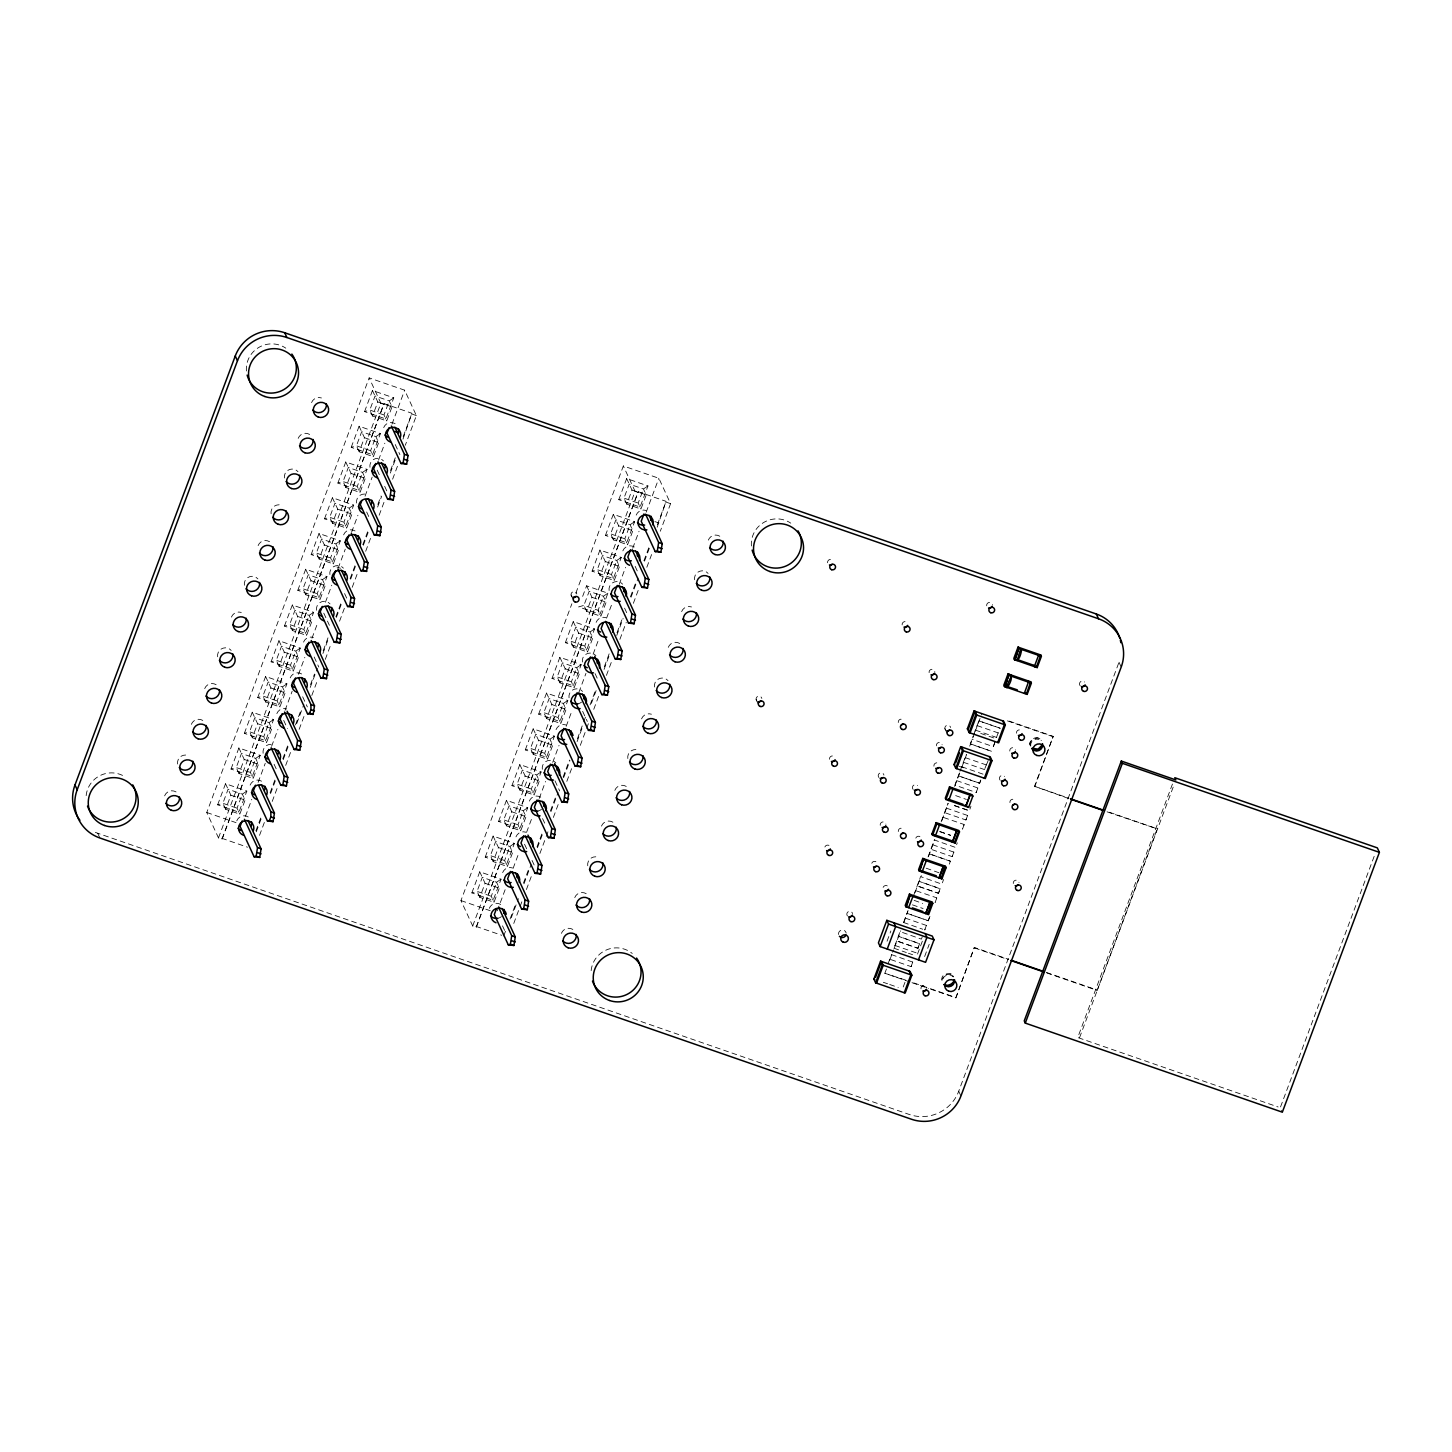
<?xml version="1.0" encoding="UTF-8"?>
<svg xmlns="http://www.w3.org/2000/svg" width="1452" height="1452" viewBox="0 0 1452 1452"><rect width="100%" height="100%" fill="white"/><g stroke="black" fill="none" stroke-linecap="round" stroke-linejoin="round"><path stroke-width="0.75" stroke-dasharray="5 3.75" d="M941.985 980.463C940.097 972.078 953.438 972.876 952.076 975.181M951.024 974.147L945.161 974.673L941.894 979.428M1030.339 745.711C1027.254 741.21 1037.436 733.296 1041.302 740.556M1030.067 744.713C1028.561 740.211 1038.18 735.674 1040.703 739.703M403.003 439.103L411.914 413.275L384.018 403.602L222.047 839.129L218.49 837.895L206.765 812.503L369.153 377.883L404.654 390.189L416.379 415.581L405.29 445.256M217.655 804.825L225.532 783.717L246.84 791.086L238.945 812.212L217.655 804.825L222.864 803.283L237.057 808.201L238.945 812.212M231.013 769.07L238.89 747.962L260.198 755.349L252.303 776.457L231.013 769.07L236.222 767.527L250.416 772.464L252.303 776.457M244.353 733.333L252.249 712.206L273.557 719.593L265.662 740.702L244.353 733.333L249.581 731.79L263.774 736.708L265.662 740.702M257.712 697.577L265.607 676.469L286.915 683.856L279.02 704.964L257.712 697.577L262.921 696.034L277.132 700.953L279.02 704.964M271.07 661.822L278.965 640.713L300.274 648.1L292.378 669.209L271.07 661.822L276.279 660.279L290.491 665.216L292.378 669.209M284.429 626.084L292.324 604.976L313.632 612.345L305.737 633.453L284.429 626.084L289.638 624.542L303.849 629.46L305.737 633.453M297.787 590.329L305.682 569.22L326.972 576.607L319.095 597.716L297.787 590.329L302.996 588.786L317.208 593.705L319.095 597.716M311.145 554.573L319.041 533.465L340.331 540.852L332.454 561.96L311.145 554.573L316.355 553.03L330.566 557.967L332.454 561.96M324.504 518.836L332.399 497.727L353.689 505.096L345.812 526.205L324.504 518.836L329.713 517.293L343.924 522.212L345.812 526.205M337.862 483.08L345.757 461.972L367.047 469.359L359.17 490.467L337.862 483.08L343.071 481.538L357.265 486.456L359.17 490.467M351.221 447.325L359.098 426.216L380.406 433.603L372.529 454.712L351.221 447.325L356.43 445.8L370.623 450.719L372.529 454.712M364.579 411.588L372.456 390.479L393.764 397.848L385.869 418.975L364.579 411.588L369.788 410.045L383.981 414.963L385.869 418.975M225.623 809.254L222.864 803.283L228.109 789.216L242.321 794.135L245.079 800.106L239.816 814.173L225.623 809.254L230.886 795.188L225.532 783.717M238.981 773.517L236.222 767.527L241.468 753.461L255.679 758.38L258.438 764.351L253.174 778.435L238.981 773.517L244.226 759.432L238.89 747.962M252.339 737.761L249.581 731.79L254.826 717.705L269.037 722.624L271.796 728.614L266.533 742.68L252.339 737.761L257.585 723.677L252.249 712.206M265.698 702.006L262.921 696.034L268.184 681.968L282.396 686.887L285.155 692.858L279.891 706.924L265.698 702.006L270.943 687.939L265.607 676.469M279.056 666.268L276.279 660.279L281.543 646.213L295.754 651.131L298.513 657.103L293.25 671.187L279.056 666.268L284.302 652.184L278.965 640.713M292.397 630.513L289.638 624.542L294.901 610.457L309.095 615.376L311.871 621.365L306.608 635.432L292.397 630.513L297.66 616.447L292.324 604.976M305.755 594.757L302.996 588.786L308.26 574.72L322.453 579.638L325.23 585.61L319.966 599.694L305.755 594.757L311.018 580.691L305.682 569.22M319.113 559.02L316.355 553.03L321.618 538.964L335.811 543.883L338.57 549.854L333.325 563.939L319.113 559.02L324.377 544.936L319.041 533.465M332.472 523.264L329.713 517.293L334.976 503.209L349.17 508.146L351.928 514.117L346.683 528.183L332.472 523.264L337.735 509.198L332.399 497.727M345.83 487.509L343.071 481.538L348.335 467.471L362.528 472.39L365.287 478.361L360.042 492.446L345.83 487.509L351.094 473.443L345.757 461.972M359.188 451.772L356.43 445.8L361.693 431.716L375.886 436.635L378.645 442.606L373.382 456.69L359.188 451.772L364.452 437.687L359.098 426.216M372.547 416.016L369.788 410.045L375.052 395.96L389.245 400.897L392.004 406.869L386.74 420.935L372.547 416.016L377.81 401.95L372.456 390.479M218.49 837.895L380.878 403.275L369.153 377.883M222.047 839.129L384.018 403.602M245.442 816.314L251.777 799.362M258.111 782.392L265.244 763.316M271.578 746.364L277.913 729.394M285.046 710.318L292.161 691.243M298.513 674.273L304.847 657.32M311.98 638.227L317.516 623.398M325.448 602.199L331.782 585.229M338.116 568.277L345.249 549.183M351.584 532.231L357.918 515.26M365.051 496.185L372.166 477.109M378.518 460.139L384.853 443.187M391.986 424.111L404.654 390.189M255.861 830.925L261.396 816.097M270.108 792.774L274.864 780.051M282.795 758.851L288.331 744.005M295.464 724.929L301.018 710.082M310.51 684.636L314.485 674.037M323.197 650.732L328.733 635.885M335.866 616.81L341.401 601.963M350.113 578.64L355.667 563.793M362.8 544.718L368.336 529.871M377.847 504.443L381.023 495.949M390.515 470.521L395.271 457.797M403.202 436.598L411.914 413.275M256.278 831.814L261.832 816.95M270.562 793.591L275.317 780.867M283.249 759.632L288.803 744.767M296.734 723.55L303.867 704.438M310.22 687.468L317.353 668.356M322.907 653.491L328.461 638.644M336.392 617.409L341.928 602.562M350.658 579.203L355.413 566.462M363.345 545.244L368.118 532.503M377.629 507.038L381.586 496.421M390.316 473.062L395.87 458.215M259.545 835.354L265.081 820.507M272.214 801.431L277.768 786.585M285.681 765.385L291.235 750.557M299.148 729.358L304.702 714.511M311.817 695.435L317.371 680.589M325.284 659.389L330.838 644.543M339.55 621.22L345.086 606.392M352.219 587.298L357.773 572.469M365.686 551.27L371.24 536.423M379.154 515.224L384.707 500.377M392.621 479.178L398.175 464.331M657.212 527.203L666.105 501.357L638.227 491.702L476.256 927.211L472.699 925.977L460.956 900.585L571.87 603.778M575.827 593.178L623.344 465.965L658.863 478.271L670.588 503.662L660.297 531.232M471.846 892.907L479.741 871.799L501.049 879.186L493.154 900.294L471.846 892.907L477.055 891.365L491.266 896.301L493.154 900.294M485.204 857.17L493.099 836.062L514.389 843.43L506.512 864.539L485.204 857.17L490.413 855.627L504.624 860.546L506.512 864.539M498.562 821.415L506.458 800.306L527.748 807.693L519.87 828.802L498.562 821.415L503.771 819.872L517.983 824.79L519.87 828.802M511.921 785.659L519.816 764.551L541.106 771.938L533.229 793.046L511.921 785.659L517.13 784.134L531.341 789.053L533.229 793.046M525.279 749.922L533.174 728.813L554.464 736.182L546.587 757.309L525.279 749.922L530.488 748.379L544.682 753.298L546.587 757.309M538.638 714.166L546.533 693.058L567.823 700.445L559.946 721.553L538.638 714.166L543.847 712.623L558.04 717.542L559.946 721.553M551.996 678.429L559.873 657.302L581.181 664.689L573.286 685.798L551.996 678.429L557.205 676.886L571.398 681.805L573.286 685.798M565.354 642.673L573.231 621.565L594.54 628.934L586.644 650.06L565.354 642.673L570.563 641.131L584.757 646.049L586.644 650.06M582.651 596.373L586.59 585.809L607.898 593.196L600.003 614.305L578.713 606.918L583.922 605.375L598.115 610.294L600.003 614.305M592.071 571.18L599.948 550.054L621.256 557.441L613.361 578.549L592.071 571.18L597.28 569.638L611.473 574.556L613.361 578.549M605.43 535.425L613.307 514.317L634.615 521.685L626.72 542.812L605.43 535.425L610.639 533.882L624.832 538.801L626.72 542.812M618.77 499.67L626.665 478.561L647.973 485.948L640.078 507.057L618.77 499.67L623.979 498.127L638.19 503.064L640.078 507.057M479.813 897.354L477.055 891.365L482.318 877.298L496.53 882.217L499.288 888.188L494.025 902.273L479.813 897.354L485.077 883.27L479.741 871.799M493.172 861.599L490.413 855.627L495.677 841.543L509.87 846.48L512.647 852.451L507.383 866.517L493.172 861.599L498.435 847.532L493.099 836.062M506.53 825.843L503.771 819.872L509.035 805.806L523.228 810.724L526.005 816.696L520.742 830.78L506.53 825.843L511.794 811.777L506.458 800.306M519.889 790.106L517.13 784.134L522.393 770.05L536.587 774.969L539.345 780.94L534.1 795.024L519.889 790.106L525.152 776.021L519.816 764.551M533.247 754.35L530.488 748.379L535.752 734.295L549.945 739.231L552.704 745.203L547.458 759.269L533.247 754.35L538.51 740.284L533.174 728.813M546.605 718.595L543.847 712.623L549.11 698.557L563.303 703.476L566.062 709.447L560.817 723.532L546.605 718.595L551.869 704.529L546.533 693.058M559.964 682.857L557.205 676.886L562.468 662.802L576.662 667.72L579.421 673.71L574.157 687.776L559.964 682.857L565.227 668.773L559.873 657.302M573.322 647.102L570.563 641.131L575.827 627.046L590.02 631.983L592.779 637.954L587.515 652.021L573.322 647.102L578.586 633.036L573.231 621.565M586.681 611.365L583.922 605.375L589.167 591.309L603.379 596.227L606.137 602.199L600.874 616.283L586.681 611.365L591.944 597.28L586.59 585.809M600.039 575.609L597.28 569.638L602.526 555.553L616.737 560.472L619.496 566.462L614.232 580.528L600.039 575.609L605.303 561.525L599.948 550.054M613.397 539.854L610.639 533.882L615.884 519.816L630.095 524.735L632.854 530.706L627.591 544.772L613.397 539.854L618.643 525.787L613.307 514.317M626.756 504.116L623.979 498.127L629.242 484.06L643.454 488.979L646.213 494.95L640.949 509.035L626.756 504.116L632.001 490.032L626.665 478.561M472.699 925.977L635.087 491.357L623.344 465.965M476.256 927.211L638.227 491.702M497.256 910.767L505.968 887.444M513.101 868.369L518.654 853.522M526.568 832.323L532.122 817.494M539.236 798.4L545.571 781.448M552.704 762.373L559.038 745.402M566.171 726.327L571.725 711.48M578.858 692.404L585.973 673.329M593.106 654.235L598.66 639.406M606.573 618.189L612.127 603.36M619.242 584.285L625.576 567.315M632.709 548.239L639.043 531.269M646.176 512.193L658.863 478.271M503.717 935.977L506.095 929.625M510.069 919.025L515.605 904.179M523.519 882.979L528.274 870.256M536.986 846.933L542.54 832.105M550.453 810.888L556.007 796.059M563.14 776.983L569.474 760.013M577.388 738.814L582.942 723.967M583.722 721.844L586.1 715.491M590.075 704.892L595.61 690.045M604.322 666.722L609.876 651.894M616.991 632.8L622.545 617.971M630.458 596.772L636.012 581.925M643.926 560.726L649.48 545.879M657.393 524.68L666.105 501.357M511.267 917.773L518.418 898.661M523.972 883.814L531.105 864.702M537.458 847.732L542.994 832.867M550.925 811.632L558.076 792.538M563.63 777.673L569.964 760.685M577.097 741.591L582.651 726.726M591.381 703.385L596.137 690.644M604.068 669.408L609.622 654.562M616.755 635.45L623.108 618.479M631.039 597.244L638.172 578.132M644.525 561.162L650.079 546.297M513.754 923.454L519.29 908.607M520.088 906.484L522.466 900.131M526.423 889.532L531.958 874.685M539.89 853.486L545.426 838.639M546.224 836.515L548.602 830.163M553.357 817.44L558.893 802.593M566.825 781.394L571.58 768.671M580.292 745.366L585.828 730.519M586.626 728.396L589.004 722.043M593.759 709.32L599.295 694.473M606.428 675.398L611.964 660.551M619.895 639.352L626.229 622.4M633.362 603.306L638.898 588.477M646.83 567.278L651.585 554.555M887.045 941.223L890.875 930.986M888.025 963.765L891.51 954.744M894.94 945.579L900.022 931.603L921.403 939.135L923.091 934.634M903.525 922.583L908.063 910.422M913.798 895.085L920.586 876.609L941.949 884.141L943.564 879.495M928.064 856.934L934.271 839.946L955.652 847.478L957.267 842.832M941.186 821.778L947.974 803.283M959.445 772.936L954.89 785.115L976.198 792.483L977.868 787.982L976.198 792.483M959.935 771.284L966.288 754.604M970.208 743.787L991.571 751.319L970.281 743.95L973.13 736.273M973.62 734.621L979.701 718.704M909.896 981.951L884.831 973.276L886.428 969.028M889.604 960.534L893.561 949.917M894.359 947.793L900.694 930.823M903.87 922.329L907.845 911.711M914.978 892.617L921.312 875.629M928.463 856.535L934.798 839.546M941.931 820.434L948.283 803.464M954.636 786.476L960.97 769.506M961.768 767.382L966.524 754.641M969.7 746.147L974.455 733.423M975.254 731.3L981.588 714.311M903.235 986.961L905.467 981.007M917.9 948.156L919.588 943.655L898.298 936.268L919.66 943.8L917.973 948.301L896.683 940.914L917.973 948.301M924.761 929.824L926.449 925.323L924.833 929.97M928.191 920.659L906.883 913.272L928.245 920.804L929.861 916.158M938.464 893.162L940.134 888.66L918.844 881.273L940.206 888.805L938.518 893.307L917.228 885.92L938.518 893.307M949.281 864.158L950.407 861.163L929.117 853.776L950.479 861.308L949.354 864.303M946.305 808.092L967.595 815.48L965.925 819.981L944.617 812.612M954.436 805.66L969.337 810.815L970.952 806.169M979.556 783.173L958.247 775.785L979.61 783.318L981.225 778.671M984.873 768.489L987.523 761.846M994.929 742.008L993.313 746.655L972.023 739.286M998.214 732.752L995.999 738.705L978.957 732.806M911.13 966.633L912.745 961.986L911.13 966.633L889.822 959.246M928.245 920.804L929.933 916.303M936.776 897.971L935.106 902.472L936.721 897.826L915.486 890.584M952.222 856.644L953.837 851.997L952.222 856.644L930.913 849.257M964.182 824.645L962.494 829.146L964.11 824.5L942.874 817.258M965.925 819.981L967.595 815.48M979.61 783.318L980.735 780.323M987.033 763.498L988.159 760.485M993.313 746.655L995.001 742.153M917.519 954.091L923.653 937.702M924.634 956.541L929.207 944.272M930.786 989.193L955.852 997.869L974.31 947.466L1008.16 959.191M1068.799 798.564L1034.514 786.312L1053.19 736.345L1007.234 720.428M955.852 997.869L974.31 947.466M1034.732 786.766L1053.19 736.345M95.36 832.341A38.623 37.716 -24.8 0 0 97.701 833.23L909.297 1114.483A38.623 37.716 -24.8 0 0 958.719 1091.232L1119.002 662.239A38.623 37.716 -24.8 0 0 1119.801 659.88M1172.454 784.044L1077.747 1037.527L1278.123 1106.968M1046.874 972.985L1097.204 990.427L1157.208 828.838L1106.442 811.232M1079.544 1037.708L1174.323 784.062M1374.173 856.335L1280.247 1107.694L1282.334 1112.178M393.764 397.848L389.245 400.897L383.981 414.963L386.74 420.935M380.406 433.603L375.886 436.635L370.623 450.719L373.382 456.69M367.047 469.359L362.528 472.39L357.265 486.456L360.042 492.446M353.689 505.096L349.17 508.146L343.924 522.212L346.683 528.183M340.331 540.852L335.811 543.883L330.566 557.967L333.325 563.939M326.972 576.607L322.453 579.638L317.208 593.705L319.966 599.694M313.632 612.345L309.095 615.376L303.849 629.46L306.608 635.432M300.274 648.1L295.754 651.131L290.491 665.216L293.25 671.187M286.915 683.856L282.396 686.887L277.132 700.953L279.891 706.924M273.557 719.593L269.037 722.624L263.774 736.708L266.533 742.68M647.973 485.948L643.454 488.979L638.19 503.064L640.949 509.035M260.198 755.349L255.679 758.38L250.416 772.464L253.174 778.435M634.615 521.685L630.095 524.735L624.832 538.801L627.591 544.772M246.84 791.086L242.321 794.135L237.057 808.201L239.816 814.173M621.256 557.441L616.737 560.472L611.473 574.556L614.232 580.528M607.898 593.196L603.379 596.227L598.115 610.294L600.874 616.283M594.54 628.934L590.02 631.983L584.757 646.049L587.515 652.021M581.181 664.689L576.662 667.72L571.398 681.805L574.157 687.776M567.823 700.445L563.303 703.476L558.04 717.542L560.817 723.532M554.464 736.182L549.945 739.231L544.682 753.298L547.458 759.269M541.106 771.938L536.587 774.969L531.341 789.053L534.1 795.024M527.748 807.693L523.228 810.724L517.983 824.79L520.742 830.78M514.389 843.43L509.87 846.48L504.624 860.546L507.383 866.517M501.049 879.186L496.53 882.217L491.266 896.301L494.025 902.273M377.81 401.95L392.004 406.869M632.001 490.032L646.213 494.95M380.878 403.275L384.435 404.509M412.314 414.165L416.379 415.581M635.087 491.357L638.644 492.591M666.522 502.265L670.588 503.662M654.888 521.595L658.791 522.956M364.452 437.687L378.645 442.606M618.643 525.787L632.854 530.706M351.094 473.443L365.287 478.361M605.303 561.525L619.496 566.462M1007.452 720.882L1053.39 736.799M977.123 725.619L998.432 732.988M337.735 509.198L351.928 514.117M591.944 597.28L606.137 602.199M996.744 737.489L975.435 730.12M965.163 757.617L986.471 764.986M1034.514 786.312L1068.363 798.037M984.728 769.651L963.42 762.282M1107.077 811.831L1157.208 828.838M324.377 544.936L338.57 549.854M578.586 633.036L592.779 637.954M983.04 774.152L961.732 766.783M959.209 766.329L963.475 767.818M977.868 787.982L956.578 780.595M336.991 567.024L340.548 568.258M955.652 795.605L966.379 799.435M311.018 580.691L325.23 585.61M565.227 668.773L579.421 673.71M954.363 805.497L969.283 810.67M939.825 831.524L950.479 835.209M939.898 831.669L950.552 835.372M297.66 616.447L311.871 621.365M551.869 704.529L566.062 709.447M953.91 852.142L932.601 844.755M926.14 868.187L938.99 872.761M284.302 652.184L298.513 657.103M538.51 740.284L552.704 745.203M914.125 900.349L922.71 903.453M912.437 904.85L923.091 908.535M270.943 687.939L285.155 692.858M525.152 776.021L539.345 780.94M926.503 925.468L905.213 918.081M903.453 922.437L922.692 929.226M1046.239 972.386L1097.004 989.992M974.51 947.92L1008.596 959.718M257.585 723.677L271.796 728.614M511.794 811.777L526.005 816.696M894.868 945.433L916.176 952.821M893.851 948.192L906.338 952.53M908.426 953.256L912.6 954.69M891.437 954.599L912.818 962.131M905.522 980.064L884.831 973.276M913.871 982.95L955.634 997.433M911.983 982.677L928.699 988.467M244.226 759.432L258.438 764.351M498.435 847.532L512.647 852.451M883.324 982.296L887.589 983.784M889.713 984.51L898.243 987.469M230.886 795.188L245.079 800.106M485.077 883.27L499.288 888.188M206.765 812.503L236.004 822.631M460.956 900.585L490.195 910.713M221.63 838.221L247.53 847.206M475.839 926.322L501.739 935.288M952.621 975.454L953.419 976.742M1119.002 662.239L1121.216 667.012M944.889 728.595L947.103 733.369M958.719 1091.232L960.934 1096.006M756.129 699.519L758.325 704.293M635.141 566.334L637.936 572.397M624.578 608.152L627.391 614.214M571.09 595.011L573.304 599.803M595.066 673.583L597.879 679.645M582.651 711.353L587.316 721.462M554.991 780.831L559.673 790.941M395.234 444.512L399.899 454.639M542.576 818.601L545.371 824.663M377.193 470.158L380.007 476.22M384.671 486.329L387.484 492.409M524.553 844.247L527.348 850.309M532.031 860.419L534.826 866.481M366.648 511.975L369.443 518.037M502.501 925.85L505.314 931.912M344.596 593.578L347.409 599.658M323.778 613.161L329.386 625.286M314.158 656.994L318.823 667.103M302.669 696.778L307.334 706.906M283.703 720.41L287.442 728.487M274.083 764.242L276.878 770.304M97.701 833.23L99.898 838.004M86.158 795.642A25.101 24.502 -24.8 0 1 125.507 777.147M591.145 970.644A25.101 24.502 -24.8 0 1 632.255 953.456M246.423 371.004A25.101 24.502 -24.8 0 1 285.79 348.153M751.41 546.006A25.101 24.502 -24.8 0 1 790.777 523.156M942.911 978.829A6.08 5.935 -24.8 0 1 953.256 976.906M1030.702 746.165A6.08 5.935 -24.8 0 1 1038.779 739.413M898.262 722.533A2.904 2.831 -24.8 0 1 903.344 720.138M913.126 789.362A2.904 2.831 -24.8 0 1 913.508 785.332A2.904 2.831 -24.8 0 1 917.573 785.641M936.413 745.838A2.904 2.831 -24.8 0 1 938.772 742.517A2.904 2.831 -24.8 0 1 942.112 744.785M1009.83 751.083A2.904 2.831 -24.8 0 1 1012.189 747.762A2.904 2.831 -24.8 0 1 1015.529 750.031M945.524 729.92A2.904 2.831 -24.8 0 1 946.541 725.492A2.904 2.831 -24.8 0 1 950.588 727.525M1016.491 733.224A2.904 2.831 -24.8 0 1 1021.573 730.828M1013.296 883.524A2.904 2.831 -24.8 0 1 1015.674 880.202A2.904 2.831 -24.8 0 1 1019.014 882.471M1080.179 685.743A2.904 2.831 -24.8 0 1 1080.56 681.714A2.904 2.831 -24.8 0 1 1084.626 682.023M986.707 605.793A2.904 2.831 -24.8 0 1 989.066 602.471A2.904 2.831 -24.8 0 1 992.406 604.74M902.128 624.941A2.904 2.831 -24.8 0 1 907.21 622.563M824.863 846.988A2.904 2.831 -24.8 0 1 830.435 847.405M871.763 863.25A2.904 2.831 -24.8 0 1 877.335 863.65M915.776 838.113A2.904 2.831 -24.8 0 1 921.348 838.53M878.859 777.473A2.904 2.831 -24.8 0 1 879.876 773.063A2.904 2.831 -24.8 0 1 883.941 775.096M829.528 759.287A2.904 2.831 -24.8 0 1 834.61 756.891M933.908 766.184A2.904 2.831 -24.8 0 1 938.99 763.788M921.004 988.83A2.904 2.831 -24.8 0 1 923.363 985.491A2.904 2.831 -24.8 0 1 926.703 987.759M880.239 825.299A2.904 2.831 -24.8 0 1 882.598 821.977A2.904 2.831 -24.8 0 1 885.938 824.246M898.28 831.56A2.904 2.831 -24.8 0 1 903.362 829.165M756.746 700.844A2.904 2.831 -24.8 0 1 757.762 696.415A2.904 2.831 -24.8 0 1 761.828 698.448M827.586 562.777A2.904 2.831 -24.8 0 1 832.668 560.381M883.125 887.372A2.904 2.831 -24.8 0 1 888.678 887.771M929.117 672.657A2.904 2.831 -24.8 0 1 931.494 669.336A2.904 2.831 -24.8 0 1 934.834 671.604M571.707 596.355A2.904 2.831 -24.8 0 1 572.723 591.926A2.904 2.831 -24.8 0 1 576.789 593.959M1000.083 780.141A2.904 2.831 -24.8 0 1 1000.464 776.112A2.904 2.831 -24.8 0 1 1004.548 776.421M838.566 934.507A3.866 3.775 -24.8 0 1 841.706 930.079A3.866 3.775 -24.8 0 1 846.153 933.11M847.478 915.994A2.904 2.831 -24.8 0 1 848.494 911.584A2.904 2.831 -24.8 0 1 852.542 913.617M1009.92 802.593A2.904 2.831 -24.8 0 1 1015.002 800.215M236.767 820.852A7.732 7.55 -24.8 0 1 249.907 818.42M250.125 785.115A7.732 7.55 -24.8 0 1 263.248 782.664M263.102 753.261A7.732 7.55 -24.8 0 1 273.357 744.713M561.398 933.346A7.732 7.55 -24.8 0 1 574.538 930.913M276.842 713.604A7.732 7.55 -24.8 0 1 286.716 708.957M290.2 677.866A7.732 7.55 -24.8 0 1 303.323 675.416M303.541 642.111A7.732 7.55 -24.8 0 1 313.432 637.464M316.536 610.276A7.732 7.55 -24.8 0 1 330.04 603.923M329.894 574.52A7.732 7.55 -24.8 0 1 343.398 568.168M343.616 534.862A7.732 7.55 -24.8 0 1 356.756 532.412M356.611 503.027A7.732 7.55 -24.8 0 1 366.866 494.46M369.97 467.272A7.732 7.55 -24.8 0 1 383.473 460.919M383.691 427.614A7.732 7.55 -24.8 0 1 396.832 425.182M636.194 515.115A7.732 7.55 -24.8 0 1 646.067 510.469M622.835 550.871A7.732 7.55 -24.8 0 1 635.958 548.42M609.114 590.528A7.732 7.55 -24.8 0 1 622.618 584.176M596.119 622.363A7.732 7.55 -24.8 0 1 606.01 617.717M582.397 662.021A7.732 7.55 -24.8 0 1 595.901 655.669M581.526 702.096A7.732 7.55 -24.8 0 1 577.914 703.803M569.039 697.777A7.732 7.55 -24.8 0 1 582.542 691.424M556.043 729.612A7.732 7.55 -24.8 0 1 565.935 724.965M542.322 769.27A7.732 7.55 -24.8 0 1 555.826 762.917M541.451 809.345A7.732 7.55 -24.8 0 1 537.839 811.051M529.327 801.105A7.732 7.55 -24.8 0 1 542.467 798.673M515.968 836.86A7.732 7.55 -24.8 0 1 525.86 832.214M502.628 872.598A7.732 7.55 -24.8 0 1 512.502 867.951M501.394 916.593A7.732 7.55 -24.8 0 1 497.764 918.299M489.27 908.353A7.732 7.55 -24.8 0 1 502.392 905.921M311.545 402.621A7.732 7.55 -24.8 0 1 321.436 397.957M298.186 438.359A7.732 7.55 -24.8 0 1 311.327 435.927M284.465 478.017A7.732 7.55 -24.8 0 1 297.969 471.664M271.107 513.772A7.732 7.55 -24.8 0 1 281.361 505.205M258.111 545.607A7.732 7.55 -24.8 0 1 271.252 543.175M244.39 585.265A7.732 7.55 -24.8 0 1 257.893 578.912M708.34 540.108A7.732 7.55 -24.8 0 1 721.462 537.676M694.601 579.765A7.732 7.55 -24.8 0 1 708.104 573.413M681.623 611.619A7.732 7.55 -24.8 0 1 691.497 606.954M668.265 647.356A7.732 7.55 -24.8 0 1 681.387 644.924M654.525 687.014A7.732 7.55 -24.8 0 1 668.047 680.661M641.548 718.867A7.732 7.55 -24.8 0 1 651.44 714.202M627.827 758.525A7.732 7.55 -24.8 0 1 638.081 749.958M614.831 790.36A7.732 7.55 -24.8 0 1 627.972 787.91M231.412 617.118A7.732 7.55 -24.8 0 1 241.286 612.454M177.616 764.024A7.732 7.55 -24.8 0 1 187.871 755.457M601.473 826.115A7.732 7.55 -24.8 0 1 614.613 823.665M574.756 897.608A7.732 7.55 -24.8 0 1 587.897 895.158M204.696 688.611A7.732 7.55 -24.8 0 1 217.818 686.161M191.337 724.348A7.732 7.55 -24.8 0 1 204.478 721.916M587.751 865.773A7.732 7.55 -24.8 0 1 598.006 857.206M164.62 795.859A7.732 7.55 -24.8 0 1 177.761 793.409M217.673 656.776A7.732 7.55 -24.8 0 1 231.177 650.423M1000.101 728.178L978.793 720.809L1000.174 728.323"/><path stroke-width="1.5" d="M242.139 820.924L240.088 826.424L254.1 856.753L256.187 856.172L257.512 847.605L244.426 819.291M254.1 856.753L259.726 857.406L261.07 848.839L247.983 820.525M255.479 785.187L253.428 790.668L267.458 820.997L269.527 820.416L270.852 816.895L270.871 811.85L258.728 785.568M267.458 820.997L273.085 821.65L274.428 813.084L261.342 784.77M268.838 749.432L266.787 754.913L280.817 785.26L282.886 784.679L284.229 776.112L271.143 747.798M280.817 785.26L286.443 785.895L287.786 777.346L274.7 749.032M282.196 713.676L280.145 719.176L294.175 749.504L296.244 748.923L297.587 740.357L284.501 712.043M294.175 749.504L299.802 750.158L301.145 741.591L287.115 711.244M295.555 677.939L293.504 683.42L307.534 713.767L309.603 713.168L310.928 709.647L310.946 704.601L298.803 678.32M307.534 713.767L313.16 714.402L314.485 705.835L301.417 677.521M308.913 642.183L306.862 647.665L320.874 678.011L322.961 677.431L324.304 668.864L311.218 640.55M320.874 678.011L326.519 678.647L327.843 670.098L314.775 641.784M322.271 606.428L320.22 611.927L334.232 642.256L336.32 641.675L337.663 633.108L325.502 606.827M334.232 642.256L339.877 642.909L341.202 634.342L328.116 606.028M335.63 570.69L333.579 576.172L347.591 606.519L349.678 605.92L351.021 597.371L337.935 569.057M347.591 606.519L353.235 607.154L354.56 598.587L341.474 570.273M348.988 534.935L346.937 540.416L360.949 570.763L363.036 570.182L364.379 561.615L351.293 533.301M360.949 570.763L366.594 571.398L367.919 562.85L354.832 534.536M361.657 501.013L360.296 504.679L374.307 535.008L376.395 534.427L377.72 525.86L365.577 499.579M374.307 535.008L379.934 535.661L381.277 527.094L368.191 498.78M375.705 463.442L373.654 468.923L387.666 499.27L389.753 498.671L391.078 490.123L378.01 461.809M387.666 499.27L393.292 499.905L394.635 491.339L381.549 463.025M389.063 427.687L387.012 433.186L401.024 463.515L403.111 462.934L404.436 454.367L391.35 426.053M401.024 463.515L406.651 464.168L407.994 455.601L394.908 427.287M496.33 909.025L494.279 914.506L508.291 944.853L510.378 944.254L511.721 935.687L498.635 907.373M508.291 944.853L513.935 945.488L515.26 936.921L502.192 908.607M510.378 871.436L507.637 878.75L521.649 909.097L523.736 908.516L525.08 899.95L511.993 871.636M521.649 909.097L527.294 909.732L528.619 901.184L515.551 872.87M523.736 835.699L520.996 843.013L535.008 873.342L537.095 872.761L538.438 864.194L525.352 835.88M535.008 873.342L540.652 873.995L541.977 865.428L527.965 835.1M537.095 799.943L534.354 807.258L548.366 837.604L550.453 837.005L551.796 828.457L538.71 800.143M548.366 837.604L554.011 838.24L555.336 829.673L542.249 801.359M550.453 764.188L547.713 771.52L561.724 801.849L563.812 801.268L565.137 792.701L552.069 764.387M561.724 801.849L567.351 802.502L568.694 793.935L554.682 763.589M563.793 728.45L561.071 735.765L575.083 766.093L577.17 765.513L578.495 756.946L565.427 728.632M575.083 766.093L580.709 766.747L582.052 758.18L568.966 729.866M577.152 692.695L574.429 700.009L588.441 730.356L590.528 729.757L591.853 721.208L578.785 692.894M588.441 730.356L594.068 730.991L595.411 722.424L582.325 694.11M590.51 656.939L587.788 664.272L601.8 694.601L603.887 694.02L605.212 685.453L592.126 657.139M601.8 694.601L607.426 695.254L608.769 686.687L594.757 656.34M603.197 623.035L601.146 628.516L615.158 658.845L617.245 658.264L618.57 649.697L605.484 621.383M615.158 658.845L620.784 659.498L622.128 650.932L609.041 622.618M617.227 585.446L614.486 592.761L628.516 623.108L630.585 622.527L631.929 613.96L618.842 585.646M628.516 623.108L634.143 623.743L635.486 615.176L622.4 586.862M630.585 549.691L627.845 557.023L641.875 587.352L643.944 586.771L645.287 578.205L632.201 549.891M641.875 587.352L647.501 588.006L648.844 579.439L635.758 551.125M643.944 513.954L641.203 521.268L655.233 551.597L657.302 551.016L658.645 542.449L645.559 514.135M655.233 551.597L660.86 552.25L662.203 543.683L649.117 515.369M945.107 985.001C947.72 986.834 954.672 982.822 954.218 979.719C954.381 984.619 947.92 987.65 944.254 984.42M1032.336 748.669C1036.002 751.9 1042.463 748.869 1042.3 743.968M1032.118 748.216L1038.071 749.178L1042.209 745.003M79.896 820.253A38.623 37.716 -24.8 0 1 74.978 784.987L235.26 355.994A38.623 37.716 -24.8 0 1 284.683 332.744L1096.296 613.996A38.623 37.716 -24.8 0 1 1119.692 637.9M77.192 789.761L237.475 360.768A38.623 37.716 -24.8 0 1 286.897 337.517L1098.492 618.77A38.623 37.716 -24.8 0 1 1121.216 667.012L960.934 1096.006A38.623 37.716 -24.8 0 1 911.511 1119.256L99.898 838.004A38.623 37.716 -24.8 0 1 77.192 789.761L74.978 784.987M886.827 920.332L878.424 942.856L880.148 946.577L925.596 962.331L933.999 939.807L932.275 936.068L886.827 920.332L888.551 924.071L880.148 946.577M873.886 979.029L880.565 961.151L910.095 971.388L911.856 975.181L905.177 993.059L875.629 982.822L873.886 979.029L874.812 979.356M954.018 764.532L960.698 746.655L990.246 756.891L991.988 760.685L985.309 778.562L955.779 768.326L954.018 764.532L954.944 764.859M967.377 728.795L974.056 710.917L1003.604 721.154L1005.347 724.947L998.667 742.825L969.137 732.588L967.377 728.795L968.303 729.104L974.982 711.226L976.742 715.019L970.063 732.897M875.538 977.359L880.747 963.456M955.688 762.863L959.391 752.935M887.245 949.045L895.666 926.521L893.924 922.782M875.629 982.822L882.308 964.945L880.565 961.151M955.779 768.326L962.458 750.448L960.698 746.655M969.137 732.588L975.817 714.711L974.056 710.917M909.442 894.142L905.231 905.413L905.866 906.756L928.59 914.633L932.783 903.362L932.166 902.019L909.442 894.142L910.059 895.485L905.866 906.756M922.8 858.404L918.59 869.657L919.225 871L941.931 878.877L946.141 867.624L945.524 866.263L922.8 858.404L923.418 859.747L946.141 867.624M931.948 833.902L936.159 822.649L958.883 830.526L959.5 831.869L955.289 843.122L932.565 835.245L931.948 833.902L934.798 834.9M949.517 786.893L945.306 798.164L945.924 799.507L968.647 807.385L972.858 796.113L972.241 794.77L949.517 786.893L950.134 788.236L945.924 799.507M876.554 983.149L883.233 965.271L881.491 961.478M956.705 768.653L963.384 750.775L961.623 746.981M919.225 871L923.581 858.785L919.86 871.091L919.37 870.057M932.565 835.245L936.776 823.992L936.159 822.649M912.909 896.483L908.625 907.591M922.056 871.98L926.267 860.727M939.553 824.827L935.342 836.08M952.911 789.071L948.773 800.488L948.21 799.29M1008.015 673.928L1003.822 685.181L1004.439 686.524L1027.163 694.401L1031.374 683.148L1030.738 681.805L1008.015 673.928L1008.65 675.271L1004.439 686.524M1018.033 647.12L1013.841 658.373L1014.458 659.716L1037.182 667.593L1041.393 656.34L1040.757 654.997L1018.033 647.12L1018.669 648.463L1014.458 659.716M1008.795 674.327L1005.074 686.633L1008.795 674.327L1010.937 675.053M1015.093 659.825L1018.814 647.519L1015.093 659.825C1021.482 664.617 1024.531 632.11 1017.235 660.551M1011.409 676.106C998.232 702.459 1017.271 675.997 1009.285 675.361M952.385 841.997L956.596 830.726M965.253 805.207L965.816 806.386L969.954 794.988M965.816 806.386L970.027 795.133L969.392 793.79M958.175 832.395L954.672 841.779L955.289 843.122M927.81 914.234L931.531 901.928M904.251 992.732L910.93 974.873L909.17 971.079M984.383 778.254L991.063 760.376L989.32 756.583M997.742 742.498L1004.421 724.621L1002.679 720.827M918.481 959.863L926.902 937.357L925.178 933.618M1024.313 693.421L1028.452 682.004L1030.593 682.749L1027.907 680.825M1030.738 681.805L1026.382 694.002L1025.892 692.967M1038.543 655.342L1034.332 666.613L1036.401 667.194L1040.757 654.997M1121.325 761.048L1024.241 1020.865L1025.275 1023.097L1282.334 1112.178L1379.4 852.36L1377.331 847.877L1174.813 777.709L1175.848 779.942L1121.325 761.048L1122.36 763.298L1025.275 1023.097M394.817 431.462L398.719 432.823M1018.669 648.463L1041.393 656.34M1018.796 660.097L1033.715 665.27M1033.788 665.415L1036.401 667.194M404.436 454.367L407.994 455.601M658.645 542.449L662.203 543.683M404.418 459.413L407.976 460.647M658.627 547.495L662.166 548.729M403.111 462.934L406.651 464.168M657.302 551.016L660.86 552.25M1008.65 675.271L1031.374 683.148M1017.308 689.863L1006.726 686.324M391.078 490.123L394.635 491.339M645.287 578.205L648.844 579.439M391.06 495.168L394.617 496.384M645.269 583.25L648.808 584.484M389.753 498.671L393.292 499.905M643.944 586.771L647.501 588.006M1122.36 763.298L1379.4 852.36M975.817 714.711L1005.347 724.947M377.72 525.86L381.277 527.094M631.929 613.96L635.486 615.176M377.701 530.906L381.259 532.14M631.91 619.006L635.468 620.222M376.395 534.427L379.934 535.661M630.585 622.527L634.143 623.743M962.458 750.448L991.988 760.685M1070.487 798.782L1104.337 810.506M1070.941 799.308L1102.885 810.379M364.379 561.615L367.919 562.85M618.57 649.697L622.128 650.932M364.343 566.661L367.9 567.895M618.552 654.743L622.109 655.977M363.036 570.182L366.594 571.398M617.245 658.264L620.784 659.498M950.134 788.236L972.858 796.113M948.156 799.144L963.057 804.317M965.199 805.043L968.647 807.385M351.021 597.371L354.56 598.587M605.212 685.453L608.769 686.687M350.985 602.398L354.542 603.633M605.194 690.499L608.751 691.733M349.678 605.92L353.235 607.154M603.887 694.02L607.426 695.254M936.776 823.992L959.5 831.869M936.921 835.626L951.84 840.799M337.663 633.108L341.202 634.342M591.853 721.208L595.411 722.424M337.644 638.154L341.184 639.388M591.835 726.254L595.393 727.47M336.32 641.675L339.877 642.909M590.528 729.757L594.068 730.991M936.34 875.81L921.512 870.783M324.304 668.864L327.843 670.098M578.495 756.946L582.052 758.18M324.286 673.909L327.825 675.144M578.477 761.991L582.034 763.226M322.961 677.431L326.519 678.647M577.17 765.513L580.709 766.747M910.059 895.485L932.783 903.362M912.346 907.863L922.982 911.566M925.196 912.437L927.32 913.181M310.946 704.601L314.485 705.835M565.137 792.701L568.694 793.935M310.928 709.647L314.467 710.881M565.118 797.747L568.676 798.981M309.603 713.168L313.16 714.402M563.812 801.268L567.351 802.502M1012.389 960.661L1044.115 971.66M1010.719 960.462L1042.681 971.533M888.551 924.071L933.999 939.807M297.587 740.357L301.145 741.591M551.796 828.457L555.336 829.673M297.569 745.402L301.108 746.637M551.76 833.502L555.317 834.718M296.244 748.923L299.802 750.158M550.453 837.005L554.011 838.24M882.308 964.945L911.856 975.181M284.229 776.112L287.786 777.346M538.438 864.194L541.977 865.428M284.211 781.158L287.75 782.374M538.402 869.24L541.959 870.474M282.886 784.679L286.443 785.895M537.095 872.761L540.652 873.995M270.871 811.85L274.428 813.084M525.08 899.95L528.619 901.184M270.852 816.895L274.41 818.129M525.061 904.995L528.601 906.23M269.527 820.416L273.085 821.65M523.736 908.516L527.294 909.732M257.512 847.605L261.07 848.839M511.721 935.687L515.26 936.921M257.494 852.651L261.051 853.885M511.703 940.733L515.242 941.967M256.187 856.172L259.726 857.406M510.378 944.254L513.935 945.488M1096.296 613.996L1098.492 618.77M1040.122 654.888L1040.612 655.941M1036.565 666.25L1037.182 667.593M1026.546 693.058L1027.163 694.401M952.349 787.892L952.984 789.235M956.033 829.546L956.668 830.889L952.458 842.142L951.895 840.944M939.008 823.629L939.626 824.972M944.889 866.172L941.168 878.478L940.678 877.425M941.313 877.534L941.931 878.877M910.222 894.541L906.502 906.847L906.012 905.794M284.683 332.744L286.897 337.517M235.26 355.994L237.475 360.768M1120.345 640.278A38.623 37.716 -24.8 0 1 1120.853 642.692M132.749 784.86A25.101 24.502 -24.8 0 1 121.496 819.654A25.101 24.502 -24.8 0 1 87.501 806.15M636.575 958.066A25.101 24.502 -24.8 0 1 627.482 994.166A25.101 24.502 -24.8 0 1 592.489 981.153M291.87 354.07A25.101 24.502 -24.8 0 1 281.779 390.661A25.101 24.502 -24.8 0 1 247.13 375.106M798.037 530.869A25.101 24.502 -24.8 0 1 785.768 566.117A25.101 24.502 -24.8 0 1 752.136 550.108M954.563 979.683A6.08 5.935 -24.8 0 1 943.927 984.692M1042.645 743.932A6.08 5.935 -24.8 0 1 1032.009 748.942M902.962 724.149A2.904 2.831 -24.8 0 1 901.601 724.802M917.192 789.652A2.904 2.831 -24.8 0 1 914.343 790.178M941.114 747.471A2.904 2.831 -24.8 0 1 938.264 747.998M1015.384 751.501A2.904 2.831 -24.8 0 1 1011.663 753.243M949.59 730.229A2.904 2.831 -24.8 0 1 946.74 730.755M1022.063 733.623A2.904 2.831 -24.8 0 1 1018.342 735.384M1017.997 885.157A2.904 2.831 -24.8 0 1 1015.148 885.684M1085.116 684.818A2.904 2.831 -24.8 0 1 1081.395 686.56M992.261 606.21A2.904 2.831 -24.8 0 1 988.54 607.952M907.7 625.358A2.904 2.831 -24.8 0 1 903.979 627.101M830.29 848.875A2.904 2.831 -24.8 0 1 826.587 850.618M876.318 866.336A2.904 2.831 -24.8 0 1 873.469 866.88M921.203 840A2.904 2.831 -24.8 0 1 917.482 841.743M882.925 777.782A2.904 2.831 -24.8 0 1 880.075 778.308M835.1 759.686A2.904 2.831 -24.8 0 1 831.379 761.429M938.609 767.818A2.904 2.831 -24.8 0 1 935.76 768.344M926.558 989.229A2.904 2.831 -24.8 0 1 922.837 990.99M885.811 825.716A2.904 2.831 -24.8 0 1 882.09 827.458M902.981 833.176A2.904 2.831 -24.8 0 1 901.619 833.811M760.812 701.153A2.904 2.831 -24.8 0 1 757.962 701.679M832.286 564.392A2.904 2.831 -24.8 0 1 829.437 564.937M888.551 889.241A2.904 2.831 -24.8 0 1 884.831 891.002M934.689 673.075A2.904 2.831 -24.8 0 1 930.968 674.817M575.791 596.645A2.904 2.831 -24.8 0 1 572.941 597.171M1005.038 779.216A2.904 2.831 -24.8 0 1 1001.317 780.958M845.953 935.052A3.866 3.775 -24.8 0 1 839.401 936.286M852.415 915.087A2.904 2.831 -24.8 0 1 848.694 916.829M1014.621 804.226A2.904 2.831 -24.8 0 1 1013.26 804.862M251.559 821.941A7.732 7.55 -24.8 0 1 251.196 825.861M241.304 830.508A7.732 7.55 -24.8 0 1 238.055 828.293M264.917 786.204A7.732 7.55 -24.8 0 1 264.554 790.106M254.663 794.752A7.732 7.55 -24.8 0 1 251.414 792.556M278.276 750.448A7.732 7.55 -24.8 0 1 277.913 754.35M268.021 759.015A7.732 7.55 -24.8 0 1 264.772 756.801M576.208 934.453A7.732 7.55 -24.8 0 1 562.704 940.805M291.634 714.693A7.732 7.55 -24.8 0 1 291.271 718.613M281.379 723.259A7.732 7.55 -24.8 0 1 278.131 721.045M304.993 678.955A7.732 7.55 -24.8 0 1 304.611 682.857M294.738 687.504A7.732 7.55 -24.8 0 1 291.489 685.308M318.351 643.2A7.732 7.55 -24.8 0 1 317.97 647.102M308.096 651.767A7.732 7.55 -24.8 0 1 304.847 649.552M331.709 607.444A7.732 7.55 -24.8 0 1 331.328 611.365M321.455 616.011A7.732 7.55 -24.8 0 1 318.206 613.797M345.068 571.707A7.732 7.55 -24.8 0 1 344.687 575.609M334.813 580.255A7.732 7.55 -24.8 0 1 331.564 578.059M358.408 535.951A7.732 7.55 -24.8 0 1 358.045 539.854M348.153 544.518A7.732 7.55 -24.8 0 1 344.904 542.304M371.766 500.196A7.732 7.55 -24.8 0 1 371.403 504.116M361.512 508.763A7.732 7.55 -24.8 0 1 358.263 506.548M385.125 464.459A7.732 7.55 -24.8 0 1 384.762 468.361M374.87 473.007A7.732 7.55 -24.8 0 1 371.621 470.811M398.483 428.703A7.732 7.55 -24.8 0 1 398.12 432.623M388.228 437.27A7.732 7.55 -24.8 0 1 384.98 435.055M650.986 516.204A7.732 7.55 -24.8 0 1 650.623 520.106M644.688 525.061A7.732 7.55 -24.8 0 1 637.482 522.557M637.628 551.96A7.732 7.55 -24.8 0 1 637.265 555.862M631.348 560.799A7.732 7.55 -24.8 0 1 624.124 558.312M624.269 587.697A7.732 7.55 -24.8 0 1 623.906 591.617M617.989 596.554A7.732 7.55 -24.8 0 1 610.766 594.049M610.911 623.452A7.732 7.55 -24.8 0 1 610.548 627.355M600.656 632.019A7.732 7.55 -24.8 0 1 597.407 629.805M597.552 659.208A7.732 7.55 -24.8 0 1 597.189 663.11M587.298 667.757A7.732 7.55 -24.8 0 1 584.049 665.56M584.194 694.945A7.732 7.55 -24.8 0 1 583.831 698.866M577.914 703.803A7.732 7.55 -24.8 0 1 570.69 701.298M570.836 730.701A7.732 7.55 -24.8 0 1 570.473 734.603M564.556 739.558A7.732 7.55 -24.8 0 1 557.332 737.053M557.495 766.456A7.732 7.55 -24.8 0 1 557.114 770.359M551.197 775.295A7.732 7.55 -24.8 0 1 543.992 772.809M544.137 802.194A7.732 7.55 -24.8 0 1 543.756 806.114M537.839 811.051A7.732 7.55 -24.8 0 1 530.633 808.546M530.779 837.949A7.732 7.55 -24.8 0 1 530.397 841.851M520.524 846.498A7.732 7.55 -24.8 0 1 517.275 844.302M517.42 873.705A7.732 7.55 -24.8 0 1 517.039 877.607M511.122 882.544A7.732 7.55 -24.8 0 1 503.917 880.039M504.062 909.442A7.732 7.55 -24.8 0 1 503.699 913.362M497.764 918.299A7.732 7.55 -24.8 0 1 490.558 915.795M326.337 403.71A7.732 7.55 -24.8 0 1 312.833 410.063M312.997 439.448A7.732 7.55 -24.8 0 1 299.493 445.8M299.638 475.203A7.732 7.55 -24.8 0 1 286.135 481.556M286.28 510.959A7.732 7.55 -24.8 0 1 272.776 517.311M272.922 546.696A7.732 7.55 -24.8 0 1 259.418 553.049M259.563 582.452A7.732 7.55 -24.8 0 1 246.06 588.804M723.132 541.197A7.732 7.55 -24.8 0 1 709.629 547.549M709.774 576.952A7.732 7.55 -24.8 0 1 696.27 583.305M696.415 612.708A7.732 7.55 -24.8 0 1 682.912 619.06M683.057 648.445A7.732 7.55 -24.8 0 1 669.553 654.798M669.699 684.201A7.732 7.55 -24.8 0 1 656.195 690.553M656.34 719.956A7.732 7.55 -24.8 0 1 642.837 726.309M642.982 755.693A7.732 7.55 -24.8 0 1 629.478 762.046M629.623 791.449A7.732 7.55 -24.8 0 1 616.12 797.801M246.205 618.207A7.732 7.55 -24.8 0 1 232.701 624.56M192.771 761.193A7.732 7.55 -24.8 0 1 179.268 767.545M616.265 827.204A7.732 7.55 -24.8 0 1 602.762 833.557M589.566 898.697A7.732 7.55 -24.8 0 1 576.063 905.05M219.488 689.7A7.732 7.55 -24.8 0 1 205.984 696.053M206.13 725.455A7.732 7.55 -24.8 0 1 192.626 731.808M602.925 862.942A7.732 7.55 -24.8 0 1 589.403 869.294M179.413 796.948A7.732 7.55 -24.8 0 1 165.909 803.301M232.846 653.944A7.732 7.55 -24.8 0 1 219.343 660.297M243.519 835.281A7.732 7.55 -24.8 0 1 238.981 825.643A7.732 7.55 -24.8 0 1 248.855 820.979A7.732 7.55 -24.8 0 1 253.392 830.635M256.877 799.544A7.732 7.55 -24.8 0 1 252.321 789.888A7.732 7.55 -24.8 0 1 262.213 785.242A7.732 7.55 -24.8 0 1 266.751 794.879M270.235 763.788A7.732 7.55 -24.8 0 1 265.68 754.132A7.732 7.55 -24.8 0 1 275.571 749.486A7.732 7.55 -24.8 0 1 280.109 759.142M283.594 728.033A7.732 7.55 -24.8 0 1 279.038 718.395A7.732 7.55 -24.8 0 1 288.93 713.731A7.732 7.55 -24.8 0 1 293.467 723.386M296.952 692.295A7.732 7.55 -24.8 0 1 292.397 682.64A7.732 7.55 -24.8 0 1 302.288 677.993A7.732 7.55 -24.8 0 1 306.826 687.631M310.292 656.54A7.732 7.55 -24.8 0 1 305.755 646.884A7.732 7.55 -24.8 0 1 315.647 642.238A7.732 7.55 -24.8 0 1 320.184 651.894M323.651 620.784A7.732 7.55 -24.8 0 1 319.113 611.147A7.732 7.55 -24.8 0 1 329.005 606.482A7.732 7.55 -24.8 0 1 333.543 616.138M337.009 585.047A7.732 7.55 -24.8 0 1 332.472 575.391A7.732 7.55 -24.8 0 1 342.363 570.745A7.732 7.55 -24.8 0 1 346.901 580.401M350.368 549.292A7.732 7.55 -24.8 0 1 345.83 539.636A7.732 7.55 -24.8 0 1 355.722 534.989A7.732 7.55 -24.8 0 1 360.259 544.645M363.726 513.536A7.732 7.55 -24.8 0 1 359.188 503.898A7.732 7.55 -24.8 0 1 369.062 499.252A7.732 7.55 -24.8 0 1 373.618 508.89M377.084 477.799A7.732 7.55 -24.8 0 1 372.547 468.143A7.732 7.55 -24.8 0 1 382.42 463.497A7.732 7.55 -24.8 0 1 386.976 473.152M390.443 442.043A7.732 7.55 -24.8 0 1 385.905 432.387A7.732 7.55 -24.8 0 1 395.779 427.741A7.732 7.55 -24.8 0 1 400.335 437.397M646.902 529.835A7.732 7.55 -24.8 0 1 637.918 522.484A7.732 7.55 -24.8 0 1 646.993 514.915A7.732 7.55 -24.8 0 1 652.819 524.898M629.587 565.3A7.732 7.55 -24.8 0 1 625.032 555.644A7.732 7.55 -24.8 0 1 634.923 550.998A7.732 7.55 -24.8 0 1 639.461 560.635M620.185 601.328A7.732 7.55 -24.8 0 1 611.201 593.995A7.732 7.55 -24.8 0 1 620.276 586.427A7.732 7.55 -24.8 0 1 626.121 596.391M606.827 637.083A7.732 7.55 -24.8 0 1 597.843 629.732A7.732 7.55 -24.8 0 1 606.918 622.164A7.732 7.55 -24.8 0 1 612.762 632.146M593.469 672.839A7.732 7.55 -24.8 0 1 584.484 665.488A7.732 7.55 -24.8 0 1 593.559 657.919A7.732 7.55 -24.8 0 1 599.404 667.884M580.128 708.576A7.732 7.55 -24.8 0 1 571.126 701.243A7.732 7.55 -24.8 0 1 580.201 693.657A7.732 7.55 -24.8 0 1 586.045 703.639M566.77 744.332A7.732 7.55 -24.8 0 1 557.895 738.306A7.732 7.55 -24.8 0 1 564.175 729.448A7.732 7.55 -24.8 0 1 573.05 735.474M553.412 780.087A7.732 7.55 -24.8 0 1 544.427 772.736A7.732 7.55 -24.8 0 1 553.484 765.168A7.732 7.55 -24.8 0 1 559.329 775.132M540.053 815.824A7.732 7.55 -24.8 0 1 531.069 808.492A7.732 7.55 -24.8 0 1 540.126 800.905A7.732 7.55 -24.8 0 1 545.97 810.888M526.695 851.58A7.732 7.55 -24.8 0 1 517.711 844.229A7.732 7.55 -24.8 0 1 526.786 836.661A7.732 7.55 -24.8 0 1 532.612 846.643M513.336 887.335A7.732 7.55 -24.8 0 1 504.352 879.985A7.732 7.55 -24.8 0 1 513.427 872.416A7.732 7.55 -24.8 0 1 519.253 882.38M496.021 922.782A7.732 7.55 -24.8 0 1 493.771 909.896A7.732 7.55 -24.8 0 1 506.276 914.234M929.879 902.236L925.741 913.635L929.952 902.382M943.237 866.481L939.099 877.897L943.237 866.481M104.58 825.498A25.101 24.502 -24.8 0 0 137.904 797.674A25.101 24.502 -24.8 0 0 97.302 783.608A25.101 24.502 -24.8 0 0 104.58 825.498M609.568 1000.501A25.101 24.502 -24.8 0 0 642.909 972.677A25.101 24.502 -24.8 0 0 602.29 958.61A25.101 24.502 -24.8 0 0 609.568 1000.501M264.863 396.505A25.101 24.502 -24.8 0 0 298.186 368.681A25.101 24.502 -24.8 0 0 257.585 354.615A25.101 24.502 -24.8 0 0 264.863 396.505M769.85 571.507A25.101 24.502 -24.8 0 0 803.192 543.683A25.101 24.502 -24.8 0 0 762.572 529.617A25.101 24.502 -24.8 0 0 769.85 571.507M948.701 991.208A6.08 5.935 -24.8 0 0 956.777 984.474A6.08 5.935 -24.8 0 0 946.94 981.062A6.08 5.935 -24.8 0 0 948.701 991.208M1036.782 755.457A6.08 5.935 -24.8 0 0 1044.859 748.724A6.08 5.935 -24.8 0 0 1035.022 745.312A6.08 5.935 -24.8 0 0 1036.782 755.457M902.327 729.467A2.904 2.831 -24.8 0 0 906.175 726.254A2.904 2.831 -24.8 0 0 901.474 724.621A2.904 2.831 -24.8 0 0 902.327 729.467M916.557 794.97A2.904 2.831 -24.8 0 0 920.405 791.739A2.904 2.831 -24.8 0 0 915.722 790.124A2.904 2.831 -24.8 0 0 916.557 794.97M940.46 752.771A2.904 2.831 -24.8 0 0 944.326 749.559A2.904 2.831 -24.8 0 0 939.626 747.925A2.904 2.831 -24.8 0 0 940.46 752.771M1013.877 758.035A2.904 2.831 -24.8 0 0 1017.725 754.804A2.904 2.831 -24.8 0 0 1013.042 753.189A2.904 2.831 -24.8 0 0 1013.877 758.035M948.955 735.529A2.904 2.831 -24.8 0 0 952.802 732.316A2.904 2.831 -24.8 0 0 948.102 730.683A2.904 2.831 -24.8 0 0 948.955 735.529M1020.556 740.157A2.904 2.831 -24.8 0 0 1024.404 736.944A2.904 2.831 -24.8 0 0 1019.721 735.311A2.904 2.831 -24.8 0 0 1020.556 740.157M1017.362 890.457A2.904 2.831 -24.8 0 0 1021.21 887.245A2.904 2.831 -24.8 0 0 1016.509 885.611A2.904 2.831 -24.8 0 0 1017.362 890.457M1083.609 691.352A2.904 2.831 -24.8 0 0 1087.457 688.121A2.904 2.831 -24.8 0 0 1082.775 686.506A2.904 2.831 -24.8 0 0 1083.609 691.352M990.754 612.726A2.904 2.831 -24.8 0 0 994.602 609.513A2.904 2.831 -24.8 0 0 989.919 607.88A2.904 2.831 -24.8 0 0 990.754 612.726M906.193 631.874A2.904 2.831 -24.8 0 0 910.041 628.662A2.904 2.831 -24.8 0 0 905.34 627.028A2.904 2.831 -24.8 0 0 906.193 631.874M828.783 855.409A2.904 2.831 -24.8 0 0 832.649 852.179A2.904 2.831 -24.8 0 0 827.949 850.563A2.904 2.831 -24.8 0 0 828.783 855.409M875.683 871.654A2.904 2.831 -24.8 0 0 879.531 868.441A2.904 2.831 -24.8 0 0 874.83 866.808A2.904 2.831 -24.8 0 0 875.683 871.654M919.697 846.534A2.904 2.831 -24.8 0 0 923.563 843.303A2.904 2.831 -24.8 0 0 918.862 841.688A2.904 2.831 -24.8 0 0 919.697 846.534M882.29 783.1A2.904 2.831 -24.8 0 0 886.137 779.869A2.904 2.831 -24.8 0 0 881.455 778.254A2.904 2.831 -24.8 0 0 882.29 783.1M833.593 766.22A2.904 2.831 -24.8 0 0 837.441 762.99A2.904 2.831 -24.8 0 0 832.758 761.374A2.904 2.831 -24.8 0 0 833.593 766.22M937.974 773.117A2.904 2.831 -24.8 0 0 941.822 769.905A2.904 2.831 -24.8 0 0 937.121 768.271A2.904 2.831 -24.8 0 0 937.974 773.117M925.051 995.763A2.904 2.831 -24.8 0 0 928.917 992.551A2.904 2.831 -24.8 0 0 924.216 990.917A2.904 2.831 -24.8 0 0 925.051 995.763M884.304 832.232A2.904 2.831 -24.8 0 0 888.152 829.019A2.904 2.831 -24.8 0 0 883.451 827.386A2.904 2.831 -24.8 0 0 884.304 832.232M902.327 838.494A2.904 2.831 -24.8 0 0 906.193 835.263A2.904 2.831 -24.8 0 0 901.492 833.648A2.904 2.831 -24.8 0 0 902.327 838.494M760.176 706.452A2.904 2.831 -24.8 0 0 764.042 703.24A2.904 2.831 -24.8 0 0 759.342 701.606A2.904 2.831 -24.8 0 0 760.176 706.452M831.633 569.71A2.904 2.831 -24.8 0 0 835.499 566.498A2.904 2.831 -24.8 0 0 830.798 564.864A2.904 2.831 -24.8 0 0 831.633 569.71M887.045 895.775A2.904 2.831 -24.8 0 0 890.893 892.563A2.904 2.831 -24.8 0 0 886.192 890.929A2.904 2.831 -24.8 0 0 887.045 895.775M933.182 679.59A2.904 2.831 -24.8 0 0 937.03 676.378A2.904 2.831 -24.8 0 0 932.329 674.744A2.904 2.831 -24.8 0 0 933.182 679.59M575.137 601.963A2.904 2.831 -24.8 0 0 579.003 598.732A2.904 2.831 -24.8 0 0 574.302 597.117A2.904 2.831 -24.8 0 0 575.137 601.963M1003.513 785.75A2.904 2.831 -24.8 0 0 1007.379 782.519A2.904 2.831 -24.8 0 0 1002.679 780.904A2.904 2.831 -24.8 0 0 1003.513 785.75M843.231 942.167A3.866 3.775 -24.8 0 0 848.349 937.883A3.866 3.775 -24.8 0 0 842.106 935.723A3.866 3.775 -24.8 0 0 843.231 942.167M850.908 921.621A2.904 2.831 -24.8 0 0 854.756 918.39A2.904 2.831 -24.8 0 0 850.055 916.775A2.904 2.831 -24.8 0 0 850.908 921.621M1013.968 809.544A2.904 2.831 -24.8 0 0 1017.834 806.314A2.904 2.831 -24.8 0 0 1013.133 804.698A2.904 2.831 -24.8 0 0 1013.968 809.544M568.149 947.793A7.732 7.55 -24.8 0 0 578.404 939.226A7.732 7.55 -24.8 0 0 565.917 934.888A7.732 7.55 -24.8 0 0 568.149 947.793M318.297 417.051A7.732 7.55 -24.8 0 0 328.551 408.484A7.732 7.55 -24.8 0 0 316.064 404.164A7.732 7.55 -24.8 0 0 318.297 417.051M304.938 452.788A7.732 7.55 -24.8 0 0 315.193 444.239A7.732 7.55 -24.8 0 0 302.706 439.902A7.732 7.55 -24.8 0 0 304.938 452.788M291.58 488.544A7.732 7.55 -24.8 0 0 301.834 479.977A7.732 7.55 -24.8 0 0 289.347 475.657A7.732 7.55 -24.8 0 0 291.58 488.544M278.221 524.299A7.732 7.55 -24.8 0 0 288.476 515.732A7.732 7.55 -24.8 0 0 275.989 511.394A7.732 7.55 -24.8 0 0 278.221 524.299M264.863 560.036A7.732 7.55 -24.8 0 0 275.118 551.488A7.732 7.55 -24.8 0 0 262.63 547.15A7.732 7.55 -24.8 0 0 264.863 560.036M251.523 595.792A7.732 7.55 -24.8 0 0 261.777 587.225A7.732 7.55 -24.8 0 0 249.272 582.905A7.732 7.55 -24.8 0 0 251.523 595.792M715.074 554.537A7.732 7.55 -24.8 0 0 725.328 545.988A7.732 7.55 -24.8 0 0 712.841 541.65A7.732 7.55 -24.8 0 0 715.074 554.537M701.733 590.292A7.732 7.55 -24.8 0 0 711.988 581.726A7.732 7.55 -24.8 0 0 699.483 577.406A7.732 7.55 -24.8 0 0 701.733 590.292M688.375 626.048A7.732 7.55 -24.8 0 0 698.63 617.481A7.732 7.55 -24.8 0 0 686.124 613.161A7.732 7.55 -24.8 0 0 688.375 626.048M675.017 661.785A7.732 7.55 -24.8 0 0 685.271 653.237A7.732 7.55 -24.8 0 0 672.766 648.899A7.732 7.55 -24.8 0 0 675.017 661.785M661.658 697.541A7.732 7.55 -24.8 0 0 671.913 688.974A7.732 7.55 -24.8 0 0 659.408 684.654A7.732 7.55 -24.8 0 0 661.658 697.541M648.3 733.296A7.732 7.55 -24.8 0 0 658.555 724.73A7.732 7.55 -24.8 0 0 646.049 720.392A7.732 7.55 -24.8 0 0 648.3 733.296M634.941 769.034A7.732 7.55 -24.8 0 0 645.196 760.485A7.732 7.55 -24.8 0 0 632.709 756.147A7.732 7.55 -24.8 0 0 634.941 769.034M621.583 804.789A7.732 7.55 -24.8 0 0 631.838 796.222A7.732 7.55 -24.8 0 0 619.351 791.903A7.732 7.55 -24.8 0 0 621.583 804.789M238.164 631.547A7.732 7.55 -24.8 0 0 248.419 622.981A7.732 7.55 -24.8 0 0 235.914 618.643A7.732 7.55 -24.8 0 0 238.164 631.547M184.731 774.533A7.732 7.55 -24.8 0 0 194.985 765.984A7.732 7.55 -24.8 0 0 182.498 761.647A7.732 7.55 -24.8 0 0 184.731 774.533M608.225 840.545A7.732 7.55 -24.8 0 0 618.479 831.978A7.732 7.55 -24.8 0 0 605.992 827.64A7.732 7.55 -24.8 0 0 608.225 840.545M581.508 912.038A7.732 7.55 -24.8 0 0 591.763 903.471A7.732 7.55 -24.8 0 0 579.275 899.151A7.732 7.55 -24.8 0 0 581.508 912.038M211.447 703.04A7.732 7.55 -24.8 0 0 221.702 694.473A7.732 7.55 -24.8 0 0 209.197 690.154A7.732 7.55 -24.8 0 0 211.447 703.04M198.089 738.796A7.732 7.55 -24.8 0 0 208.344 730.229A7.732 7.55 -24.8 0 0 195.839 725.891A7.732 7.55 -24.8 0 0 198.089 738.796M594.866 876.282A7.732 7.55 -24.8 0 0 605.121 867.733A7.732 7.55 -24.8 0 0 592.634 863.395A7.732 7.55 -24.8 0 0 594.866 876.282M171.372 810.289A7.732 7.55 -24.8 0 0 181.627 801.722A7.732 7.55 -24.8 0 0 169.14 797.402A7.732 7.55 -24.8 0 0 171.372 810.289M224.806 667.285A7.732 7.55 -24.8 0 0 235.061 658.736A7.732 7.55 -24.8 0 0 222.555 654.398A7.732 7.55 -24.8 0 0 224.806 667.285"/></g></svg>
